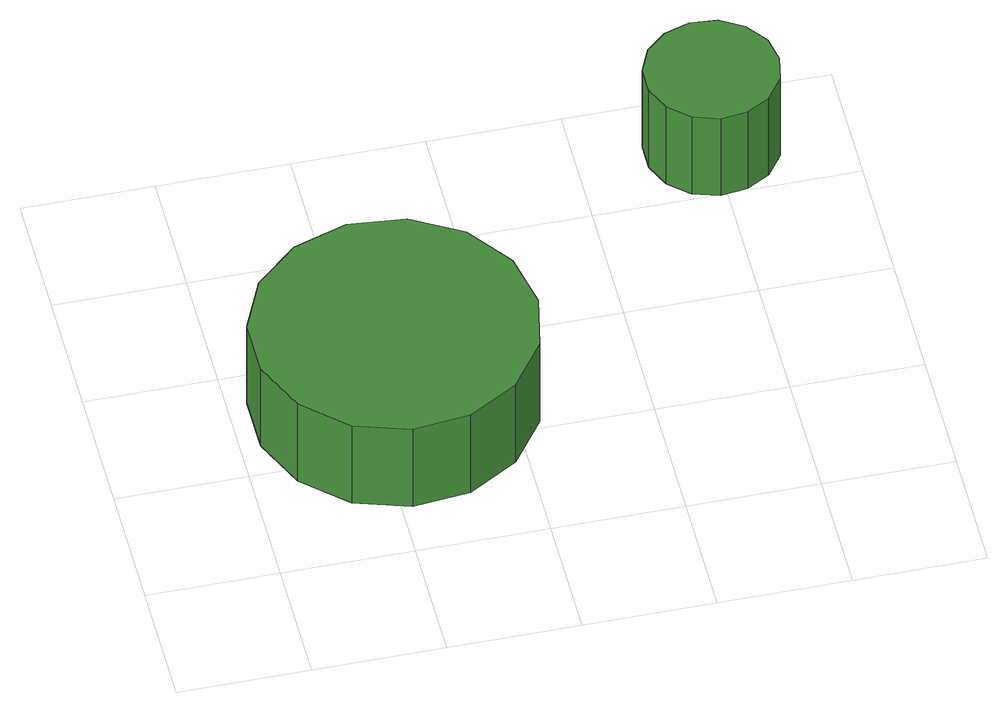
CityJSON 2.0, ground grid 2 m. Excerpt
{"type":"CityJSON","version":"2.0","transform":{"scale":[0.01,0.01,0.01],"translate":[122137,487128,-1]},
"CityObjects":{
"tree1":{"type":"SolitaryVegetationObject","attributes":{"function":"something"},"geometry":[{"type":"MultiSurface","lod":"1","boundaries":[[[0,1,2,3,4,5,6,7,8,9,10,11,12,13,14]],[[15,16,17,18,19,20,21,22,23,24,25,26,27,28,29]],[[0,29,28,1]],[[1,28,27,2]],[[2,27,26,3]],[[3,26,25,4]],[[4,25,24,5]],[[5,24,23,6]],[[6,23,22,7]],[[7,22,21,8]],[[8,21,20,9]],[[9,20,19,10]],[[10,19,18,11]],[[11,18,17,12]],[[12,17,16,13]],[[13,16,15,14]],[[14,15,29,0]]]}]},
"tree2":{"type":"SolitaryVegetationObject","attributes":{"function":"something"},"geometry":[{"type":"MultiSurface","lod":"1","boundaries":[[[30,31,32,33,34,35,36,37,38,39,40,41,42,43,44]],[[45,46,47,48,49,50,51,52,53,54,55,56,57,58,59]],[[30,59,58,31]],[[31,58,57,32]],[[32,57,56,33]],[[33,56,55,34]],[[34,55,54,35]],[[35,54,53,36]],[[36,53,52,37]],[[37,52,51,38]],[[38,51,50,39]],[[39,50,49,40]],[[40,49,48,41]],[[41,48,47,42]],[[42,47,46,43]],[[43,46,45,44]],[[44,45,59,30]]]}]}
},
"vertices":[
[451,300,255],[433,387,255],[381,458,255],[304,503,255],[216,512,255],[132,484,255],[66,425,255],[30,344,255],[30,256,255],[66,175,255],[132,115,255],[216,88,255],[304,97,255],[381,142,255],[433,213,255],[433,213,96],[381,142,96],[304,97,96],[216,88,96],[132,115,96],[66,175,96],[30,256,96],[30,344,96],[66,425,96],[132,484,96],[216,512,96],[304,503,96],[381,458,96],[433,387,96],[451,300,96],
[899,697,255],[891,737,255],[866,771,255],[830,792,255],[789,796,255],[749,783,255],[718,756,255],[701,718,255],[701,676,255],[718,638,255],[749,610,255],[789,597,255],[830,602,255],[866,622,255],[891,656,255],[891,656,97],[866,622,97],[830,602,97],[789,597,97],[749,610,97],[718,638,97],[701,676,97],[701,718,97],[718,756,97],[749,783,97],[789,796,97],[830,792,97],[866,771,97],[891,737,97],[899,697,97]
]}
